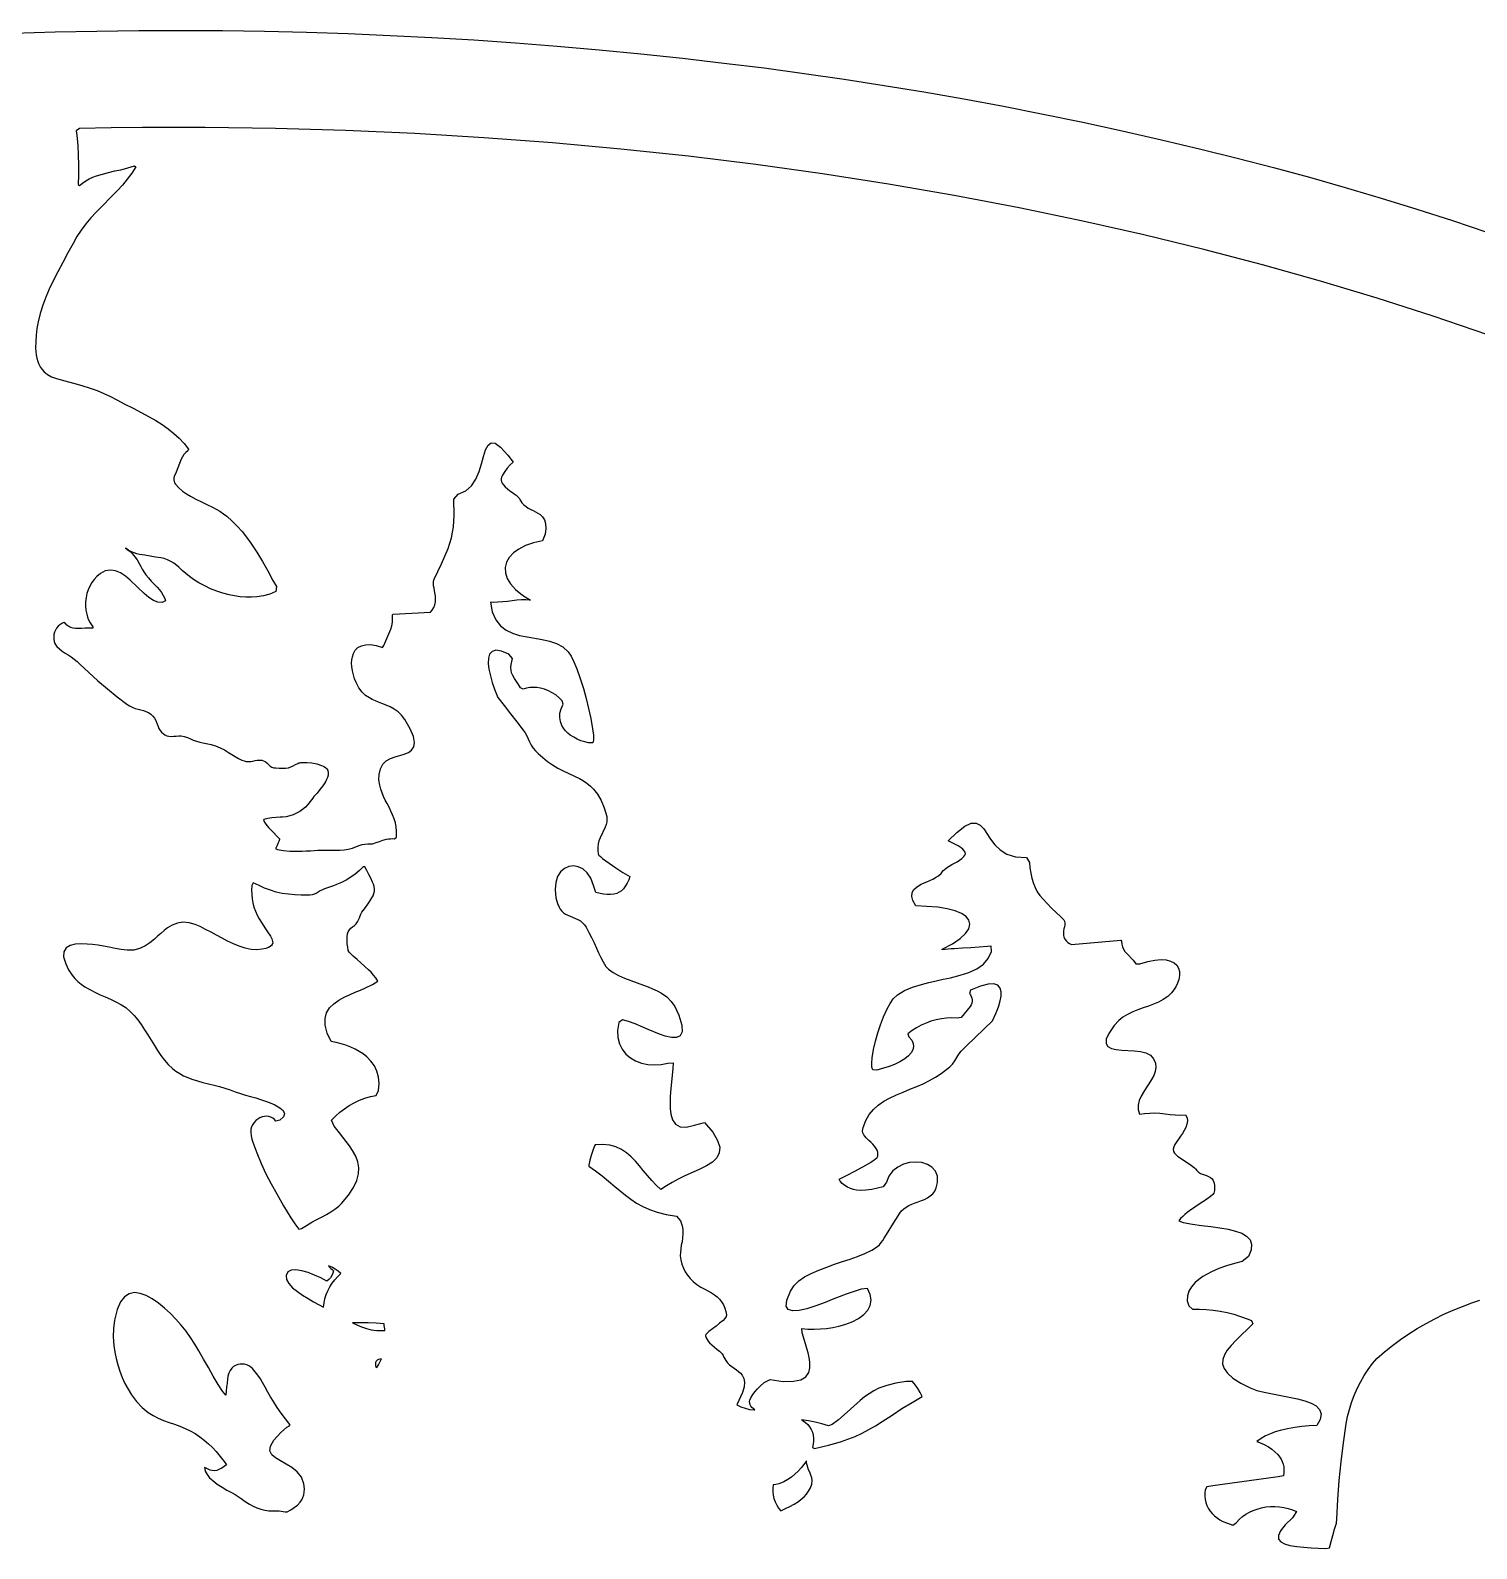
# Model space of a CAD drawing. Extents: x 0.6 to 24.6, y 0.3 to 12.3.
# Drawn here: x 11.82 to 19.27, y 4.49 to 12.3 of the extents above; entities that cross this region are included whole.
import ezdxf

# ---------------------------------------------------------------- set-up
doc = ezdxf.new("R2010")
doc.units = 0
doc.linetypes.add('0', pattern=[0])
doc.layers.add('1', color=7, linetype='0')

msp = doc.modelspace()

# ---------------------------------------------------------------- linework, layer by layer
at = {"layer": '1'}
for points in [[(11.731222, 12.289955), (11.946554, 12.296577), (12.16213, 12.301216), (12.377951, 12.303902), (12.593527, 12.304634), (12.809103, 12.303444), (13.024679, 12.30027), (13.240255, 12.295143), (13.455832, 12.288063), (13.671408, 12.27903), (13.88674, 12.268044), (14.101828, 12.255104), (14.31716, 12.240211), (14.532003, 12.223366), (14.746847, 12.204597), (14.961447, 12.183846), (15.176046, 12.161171), (15.390158, 12.136574), (15.596701, 12.110847), (15.802755, 12.083107), (16.00881, 12.053291), (16.214376, 12.021431), (16.419699, 11.987556), (16.624777, 11.951637), (16.829123, 11.913673), (17.033468, 11.873695), (17.237326, 11.831703), (17.440695, 11.787666), (17.643576, 11.741646), (17.845968, 11.693581), (18.032492, 11.647163), (18.218771, 11.598671), (18.404318, 11.548073), (18.589132, 11.495399), (18.773703, 11.440651), (18.957296, 11.383827), (19.140402, 11.324928), (19.322775, 11.263985)], [(19.322042, 10.736824), (19.040792, 10.833199), (18.753927, 10.925362), (18.461447, 11.013283), (18.163595, 11.097023), (17.860128, 11.17646), (17.552023, 11.251564), (17.238302, 11.322334), (16.910666, 11.39048), (16.575705, 11.454292), (16.238058, 11.512794), (15.897238, 11.565987), (15.553732, 11.613838), (15.207541, 11.65641), (14.858664, 11.693611), (14.507589, 11.725441), (14.154074, 11.751961), (13.798361, 11.773048), (13.440939, 11.788765), (13.081076, 11.79911), (12.719503, 11.804024), (12.557882, 11.804512), (12.396261, 11.803902), (12.23464, 11.802193), (12.073019, 11.799385), (12.054953, 11.787361), (12.058126, 11.763588), (12.063009, 11.713173), (12.066183, 11.662605), (12.067648, 11.611977), (12.067404, 11.561317), (12.065207, 11.510719), (12.072042, 11.50544), (12.087667, 11.518166), (12.104269, 11.529518), (12.121847, 11.539467), (12.140158, 11.54792), (12.158957, 11.554848), (12.190207, 11.56443), (12.221945, 11.573036), (12.253927, 11.580666), (12.28591, 11.587318), (12.303488, 11.59153), (12.320822, 11.59626), (12.337912, 11.60157), (12.355001, 11.607399), (12.363058, 11.602486), (12.341574, 11.569496), (12.31838, 11.537788), (12.293478, 11.507454), (12.266623, 11.478645), (12.157248, 11.368294), (12.129904, 11.339119), (12.104269, 11.308388), (12.080343, 11.276192), (12.058615, 11.242653), (12.038839, 11.207863), (12.012472, 11.159096), (11.986593, 11.110146), (11.960958, 11.061073), (11.935568, 11.011818), (11.916037, 10.971779), (11.898703, 10.930794), (11.883322, 10.889015), (11.870138, 10.846504), (11.858908, 10.803413), (11.853292, 10.769783), (11.849142, 10.735878), (11.846945, 10.701851), (11.846212, 10.667732), (11.847433, 10.650642), (11.84963, 10.633675), (11.852804, 10.616859), (11.857199, 10.600258), (11.863058, 10.585457), (11.870626, 10.571419), (11.879904, 10.558388), (11.890402, 10.546486), (11.907736, 10.532631), (11.928732, 10.521126), (11.95339, 10.512276), (11.997335, 10.50071), (12.041037, 10.488594), (12.084494, 10.47596), (12.127951, 10.462776), (12.163107, 10.45002), (12.197775, 10.435555), (12.231466, 10.41938), (12.264425, 10.401527), (12.306417, 10.380257), (12.34841, 10.358681), (12.390158, 10.3368), (12.431662, 10.314613), (12.465109, 10.29493), (12.497091, 10.275002), (12.528097, 10.25312), (12.557394, 10.229439), (12.585226, 10.203987), (12.611593, 10.176888), (12.63381, 10.148323), (12.630148, 10.139442), (12.619162, 10.130989), (12.609884, 10.120888), (12.602072, 10.109383), (12.596457, 10.096809), (12.587912, 10.074379), (12.579123, 10.052071), (12.569845, 10.029945), (12.560324, 10.007973), (12.557882, 9.999672), (12.557394, 9.991005), (12.558859, 9.98246), (12.562033, 9.974464), (12.56716, 9.967415), (12.584005, 9.949165), (12.602316, 9.932655), (12.622335, 9.918098), (12.64382, 9.905586), (12.671652, 9.891243), (12.699728, 9.877235), (12.728048, 9.863503), (12.756369, 9.850105), (12.7759, 9.839912), (12.794943, 9.82856), (12.813253, 9.816017), (12.830587, 9.802376), (12.858419, 9.777718), (12.884787, 9.751503), (12.909689, 9.723854), (12.932882, 9.694801), (12.954367, 9.664497), (12.98464, 9.617653), (13.013693, 9.570045), (13.041525, 9.521675), (13.067892, 9.472603), (13.086203, 9.440376), (13.082541, 9.415474), (13.052023, 9.402046), (13.019552, 9.392769), (12.985861, 9.387398), (12.957052, 9.385841), (12.928244, 9.386177), (12.899435, 9.388405), (12.870871, 9.392525), (12.842794, 9.398476), (12.810324, 9.407051), (12.778585, 9.417488), (12.747335, 9.429726), (12.716818, 9.443733), (12.687033, 9.45948), (12.658468, 9.476875), (12.638937, 9.491737), (12.620138, 9.507271), (12.601583, 9.523415), (12.583761, 9.540169), (12.573019, 9.549049), (12.558371, 9.560493), (12.542746, 9.570259), (12.526144, 9.578224), (12.508566, 9.584328), (12.490499, 9.588478), (12.4634, 9.59272), (12.436056, 9.597084), (12.408957, 9.601631), (12.381857, 9.6063), (12.367697, 9.609535), (12.353537, 9.61393), (12.340109, 9.619392), (12.326925, 9.625923), (12.322775, 9.629463), (12.31838, 9.632759), (12.313742, 9.635841), (12.309103, 9.63868), (12.313742, 9.634773), (12.31838, 9.631081), (12.323263, 9.627632), (12.32839, 9.624458), (12.343527, 9.610207), (12.357199, 9.594551), (12.369162, 9.577644), (12.379416, 9.559639), (12.387472, 9.544807), (12.395773, 9.53019), (12.404318, 9.515785), (12.413351, 9.501564), (12.427267, 9.48481), (12.441916, 9.468452), (12.456564, 9.452431), (12.471945, 9.436836), (12.483664, 9.423653), (12.493917, 9.409554), (12.503195, 9.39463), (12.511251, 9.378975), (12.514669, 9.366798), (12.49758, 9.358894), (12.475363, 9.36042), (12.452658, 9.369667), (12.429708, 9.384926), (12.406027, 9.40464), (12.333761, 9.473396), (12.308859, 9.494057), (12.283468, 9.51078), (12.257345, 9.52195), (12.231222, 9.525856), (12.204123, 9.520882), (12.180929, 9.508614), (12.16091, 9.493019), (12.146994, 9.477882), (12.135031, 9.461311), (12.124777, 9.443489), (12.11672, 9.424629), (12.110617, 9.405006), (12.105978, 9.383827), (12.103537, 9.362312), (12.103537, 9.340645), (12.10549, 9.319069), (12.109396, 9.297798), (12.115744, 9.277046), (12.12673, 9.254341), (12.140646, 9.233742), (12.140402, 9.227058), (12.121359, 9.226479), (12.102316, 9.225868), (12.083273, 9.225166), (12.06423, 9.224434), (12.052023, 9.224861), (12.039816, 9.226784), (12.027853, 9.230202), (12.016623, 9.235023), (12.007589, 9.241798), (11.999777, 9.250801), (11.991476, 9.255013), (11.980734, 9.250526), (11.970724, 9.244301), (11.961935, 9.236458), (11.954611, 9.227272), (11.948996, 9.216988), (11.944113, 9.205971), (11.940939, 9.194374), (11.939474, 9.182442), (11.939962, 9.170418), (11.941916, 9.158577), (11.945578, 9.147133), (11.950216, 9.139198), (11.95632, 9.131508), (11.969748, 9.119698), (11.983664, 9.108681), (11.998556, 9.098549), (12.013693, 9.089272), (12.029806, 9.079018), (12.045187, 9.067574), (12.059835, 9.055061), (12.073263, 9.041481), (12.11965, 8.997444), (12.167013, 8.95475), (12.215841, 8.913429), (12.265646, 8.873512), (12.316671, 8.83506), (12.329855, 8.826271), (12.343771, 8.818977), (12.358419, 8.813301), (12.3738, 8.809303), (12.387716, 8.80616), (12.401144, 8.802132), (12.414572, 8.797188), (12.427511, 8.791359), (12.438986, 8.783119), (12.44924, 8.773384), (12.458029, 8.762367), (12.465353, 8.750252), (12.470968, 8.737251), (12.474386, 8.728767), (12.47756, 8.720436), (12.481466, 8.709908), (12.487082, 8.700111), (12.494162, 8.691292), (12.502462, 8.683662), (12.51174, 8.677406), (12.521994, 8.672615), (12.532736, 8.669502), (12.545431, 8.669319), (12.557882, 8.669624), (12.570578, 8.670479), (12.583029, 8.671822), (12.589132, 8.672005), (12.59548, 8.671822), (12.611593, 8.668068), (12.627462, 8.663246), (12.643087, 8.657387), (12.658224, 8.65049), (12.674582, 8.644478), (12.691183, 8.639442), (12.708029, 8.635445), (12.725119, 8.632454), (12.749533, 8.627235), (12.773214, 8.619911), (12.796408, 8.610512), (12.818624, 8.599159), (12.839621, 8.585884), (12.856222, 8.575081), (12.873068, 8.56501), (12.890402, 8.555672), (12.908224, 8.547096), (12.91921, 8.542946), (12.930441, 8.540352), (12.94216, 8.539375), (12.953878, 8.540016), (12.965353, 8.542305), (12.976339, 8.54493), (12.987814, 8.546608), (12.999044, 8.54731), (13.010519, 8.547035), (13.019796, 8.543892), (13.028585, 8.539223), (13.036398, 8.53318), (13.04299, 8.525917), (13.046408, 8.522682), (13.05422, 8.515907), (13.063253, 8.510872), (13.073019, 8.507729), (13.083273, 8.50663), (13.09963, 8.505135), (13.115988, 8.504768), (13.132345, 8.505562), (13.148458, 8.507484), (13.160666, 8.512428), (13.172628, 8.51786), (13.184591, 8.523781), (13.196066, 8.53022), (13.200949, 8.532204), (13.205832, 8.533638), (13.210958, 8.534492), (13.216085, 8.534798), (13.242208, 8.534767), (13.268087, 8.532265), (13.293722, 8.52729), (13.318869, 8.519936), (13.326681, 8.516609), (13.333761, 8.512337), (13.340353, 8.50724), (13.346457, 8.50135), (13.351095, 8.493019), (13.352804, 8.481331), (13.352072, 8.469551), (13.349386, 8.458076), (13.344503, 8.447304), (13.338156, 8.435066), (13.324728, 8.41526), (13.310324, 8.396004), (13.295187, 8.377357), (13.279318, 8.359352), (13.273458, 8.351906), (13.266378, 8.342354), (13.260031, 8.333565), (13.248556, 8.318886), (13.235373, 8.305397), (13.221212, 8.293221), (13.205832, 8.282509), (13.189718, 8.273323), (13.172628, 8.265785), (13.154806, 8.259926), (13.136496, 8.255806), (13.117941, 8.253517), (13.106222, 8.25251), (13.084738, 8.251442), (13.063253, 8.249245), (13.041769, 8.245888), (13.020773, 8.241402), (13.020285, 8.235298), (13.028097, 8.222237), (13.036886, 8.209908), (13.046652, 8.198341), (13.057394, 8.18766), (13.10256, 8.141975), (13.102316, 8.138527), (13.097677, 8.128365), (13.093283, 8.118172), (13.089132, 8.107887), (13.084982, 8.097542), (13.081076, 8.091377), (13.092306, 8.087196), (13.123312, 8.081795), (13.154806, 8.078499), (13.1863, 8.077339), (13.217794, 8.078346), (13.239523, 8.079292), (13.261251, 8.080513), (13.298849, 8.082558), (13.336691, 8.083717), (13.374289, 8.083961), (13.41213, 8.08326), (13.434347, 8.084267), (13.45632, 8.087746), (13.477804, 8.093636), (13.498556, 8.101845), (13.512472, 8.107765), (13.526876, 8.112099), (13.541769, 8.114815), (13.556662, 8.115883), (13.571798, 8.115303), (13.581564, 8.115364), (13.598898, 8.122353), (13.616476, 8.1287), (13.634298, 8.134468), (13.652365, 8.139595), (13.662619, 8.141365), (13.673117, 8.142403), (13.683371, 8.142738), (13.693869, 8.142342), (13.703878, 8.150002), (13.705099, 8.181313), (13.702658, 8.20298), (13.698507, 8.224342), (13.692404, 8.245247), (13.684347, 8.265511), (13.675558, 8.284798), (13.666281, 8.303902), (13.656759, 8.322823), (13.646749, 8.34156), (13.637716, 8.359932), (13.629904, 8.378853), (13.623068, 8.398201), (13.617697, 8.417946), (13.614035, 8.444862), (13.615011, 8.473152), (13.621603, 8.502449), (13.63381, 8.525581), (13.651632, 8.542458), (13.672873, 8.554604), (13.696798, 8.563606), (13.744406, 8.578255), (13.765402, 8.587013), (13.781759, 8.598824), (13.793234, 8.615211), (13.796164, 8.637733), (13.791281, 8.667915), (13.774679, 8.707314), (13.747824, 8.755348), (13.730734, 8.777779), (13.712179, 8.79557), (13.692648, 8.808968), (13.671896, 8.820656), (13.650412, 8.830574), (13.627951, 8.838631), (13.611593, 8.844765), (13.595724, 8.85154), (13.579855, 8.858925), (13.564474, 8.86689), (13.544943, 8.880379), (13.527121, 8.897469), (13.510763, 8.919014), (13.496603, 8.945961), (13.488791, 8.965981), (13.482443, 8.986519), (13.47756, 9.007484), (13.474142, 9.028725), (13.473166, 9.045784), (13.474142, 9.062813), (13.477316, 9.079628), (13.482199, 9.095955), (13.492208, 9.112892), (13.50588, 9.12632), (13.523458, 9.135872), (13.544699, 9.14106), (13.569845, 9.141487), (13.599386, 9.136665), (13.632589, 9.126228), (13.639914, 9.13636), (13.644064, 9.149086), (13.675314, 9.220924), (13.680441, 9.238869), (13.683371, 9.257271), (13.684347, 9.275887), (13.683126, 9.294502), (13.687765, 9.298683), (13.879904, 9.307991), (13.888449, 9.319313), (13.895773, 9.332771), (13.901144, 9.347115), (13.904562, 9.362038), (13.905783, 9.377296), (13.90505, 9.392586), (13.902365, 9.407661), (13.899679, 9.419991), (13.897482, 9.432411), (13.895529, 9.444893), (13.894308, 9.457436), (13.895041, 9.468666), (13.897726, 9.47953), (13.916769, 9.518227), (13.935324, 9.55735), (13.952902, 9.596809), (13.969503, 9.636635), (13.979025, 9.663918), (13.986837, 9.691719), (13.992941, 9.720009), (13.997091, 9.748604), (13.999289, 9.777412), (14.000509, 9.805855), (14.000753, 9.834297), (14.000265, 9.86274), (13.999044, 9.891182), (14.021994, 9.916908), (14.061056, 9.932808), (14.091085, 9.959572), (14.113058, 9.993996), (14.12966, 10.032875), (14.142355, 10.072975), (14.152853, 10.111031), (14.163351, 10.143929), (14.175802, 10.168404), (14.191183, 10.181252), (14.212179, 10.179207), (14.240499, 10.159157), (14.277609, 10.117836), (14.304464, 10.082039), (14.288839, 10.066658), (14.274435, 10.050056), (14.261251, 10.032387), (14.249777, 10.01371), (14.245626, 10.00312), (14.243917, 9.995583), (14.243673, 9.987831), (14.245138, 9.980202), (14.248312, 9.973091), (14.252707, 9.966743), (14.263693, 9.954964), (14.275656, 9.943977), (14.288351, 9.933907), (14.301779, 9.924751), (14.310812, 9.918556), (14.319601, 9.911751), (14.327658, 9.904427), (14.33547, 9.896584), (14.339621, 9.888466), (14.350363, 9.871559), (14.360128, 9.861458), (14.371115, 9.852486), (14.382833, 9.844734), (14.395285, 9.838326), (14.407736, 9.832222), (14.419943, 9.825691), (14.431662, 9.818703), (14.44338, 9.811287), (14.456076, 9.799171), (14.466085, 9.783974), (14.472189, 9.764656), (14.473898, 9.740334), (14.469748, 9.71003), (14.455343, 9.676949), (14.408957, 9.666206), (14.368429, 9.651772), (14.334005, 9.634041), (14.306173, 9.613503), (14.284933, 9.590492), (14.270529, 9.565498), (14.263693, 9.538887), (14.264669, 9.511177), (14.273703, 9.482674), (14.291281, 9.453957), (14.31716, 9.42527), (14.352316, 9.397102), (14.394552, 9.370979), (14.370871, 9.372139), (14.347189, 9.371956), (14.323507, 9.370338), (14.299826, 9.367378), (14.275412, 9.364113), (14.251242, 9.361641), (14.226583, 9.359993), (14.202169, 9.359169), (14.187521, 9.359962), (14.197042, 9.310738), (14.214865, 9.269753), (14.239035, 9.238838), (14.268332, 9.216255), (14.301535, 9.200294), (14.337912, 9.189217), (14.376242, 9.181343), (14.454611, 9.168251), (14.492453, 9.159645), (14.527609, 9.147346), (14.559835, 9.129616), (14.587667, 9.104774), (14.603048, 9.082405), (14.617453, 9.053383), (14.632589, 9.017372), (14.650167, 8.966957), (14.666281, 8.916023), (14.680685, 8.864571), (14.693624, 8.812721), (14.704611, 8.760475), (14.714132, 8.707893), (14.718283, 8.675301), (14.719015, 8.65049), (14.715841, 8.635231), (14.693624, 8.636269), (14.673361, 8.640694), (14.65383, 8.646889), (14.634787, 8.654793), (14.616476, 8.664375), (14.599142, 8.675545), (14.586203, 8.686043), (14.574728, 8.697975), (14.564474, 8.711159), (14.555929, 8.725441), (14.548361, 8.745155), (14.544943, 8.76606), (14.545919, 8.788063), (14.551291, 8.811012), (14.561544, 8.834724), (14.55715, 8.853035), (14.541525, 8.868507), (14.524435, 8.882301), (14.506124, 8.894295), (14.486593, 8.904366), (14.466085, 8.912392), (14.444845, 8.918312), (14.427023, 8.920937), (14.409201, 8.9217), (14.391378, 8.92054), (14.3738, 8.917488), (14.356466, 8.912605), (14.342794, 8.91996), (14.332541, 8.935646), (14.322287, 8.951424), (14.312277, 8.967354), (14.302511, 8.983376), (14.29714, 8.996468), (14.293966, 9.010292), (14.293234, 9.024452), (14.294943, 9.038521), (14.301535, 9.0709), (14.28298, 9.093117), (14.244894, 9.108803), (14.21633, 9.11274), (14.19631, 9.106667), (14.183615, 9.092232), (14.177511, 9.071144), (14.176779, 9.045021), (14.180197, 9.015663), (14.187765, 8.980598), (14.197287, 8.945992), (14.208761, 8.911934), (14.221945, 8.878548), (14.225851, 8.869026), (14.259054, 8.827461), (14.291769, 8.785713), (14.324484, 8.743752), (14.35671, 8.701576), (14.365988, 8.687141), (14.374533, 8.672218), (14.382101, 8.656929), (14.389181, 8.641243), (14.39797, 8.62458), (14.408468, 8.608833), (14.420187, 8.594246), (14.433615, 8.58091), (14.457052, 8.559731), (14.48171, 8.540138), (14.507589, 8.522255), (14.534689, 8.506172), (14.562765, 8.49192), (14.646505, 8.45182), (14.666281, 8.440559), (14.684835, 8.427711), (14.702414, 8.413338), (14.718771, 8.39756), (14.739279, 8.371407), (14.757589, 8.339455), (14.773703, 8.300606), (14.786398, 8.257301), (14.787863, 8.243324), (14.78713, 8.229317), (14.784201, 8.215584), (14.779074, 8.202492), (14.752707, 8.146828), (14.746603, 8.131386), (14.742453, 8.115303), (14.740499, 8.098854), (14.740255, 8.082283), (14.743185, 8.06382), (14.746603, 8.057747), (14.753927, 8.049934), (14.764425, 8.040749), (14.798605, 8.015694), (14.833517, 7.991676), (14.868917, 7.968788), (14.905294, 7.946968), (14.899679, 7.930213), (14.892599, 7.914161), (14.88381, 7.898902), (14.873312, 7.884651), (14.863058, 7.874488), (14.851095, 7.866218), (14.837912, 7.860054), (14.823996, 7.856178), (14.806173, 7.854286), (14.788107, 7.854194), (14.770041, 7.855903), (14.752462, 7.859382), (14.729757, 7.864753), (14.718283, 7.902076), (14.704123, 7.938606), (14.685568, 7.966621), (14.663595, 7.986427), (14.639914, 7.998237), (14.615255, 8.002357), (14.591085, 7.999031), (14.568869, 7.988563), (14.549337, 7.971199), (14.533957, 7.947181), (14.523947, 7.916816), (14.520529, 7.880409), (14.525412, 7.838172), (14.53298, 7.80915), (14.541037, 7.790504), (14.547628, 7.779762), (14.555441, 7.769996), (14.564474, 7.761329), (14.574728, 7.753944), (14.585714, 7.747993), (14.63796, 7.725898), (14.6509, 7.718696), (14.662619, 7.709541), (14.672628, 7.698646), (14.680685, 7.686317), (14.694845, 7.659858), (14.708273, 7.633125), (14.721212, 7.606086), (14.733419, 7.578773), (14.744406, 7.554634), (14.756369, 7.530891), (14.76882, 7.507514), (14.782248, 7.484565), (14.796164, 7.471015), (14.820089, 7.453102), (14.847433, 7.437782), (14.878927, 7.424324), (14.910666, 7.41172), (14.942648, 7.39994), (14.975119, 7.389015), (14.999289, 7.380043), (15.02297, 7.369911), (15.045919, 7.35868), (15.068624, 7.346382), (15.095236, 7.3274), (15.118673, 7.304847), (15.137472, 7.278114), (15.157248, 7.233375), (15.172628, 7.182838), (15.174826, 7.148139), (15.165548, 7.127235), (15.146505, 7.117958), (15.120138, 7.118202), (15.087423, 7.125862), (15.058126, 7.136146), (15.029074, 7.147316), (15.000265, 7.159339), (14.971945, 7.172248), (14.933615, 7.188423), (14.898703, 7.201454), (14.868185, 7.209266), (14.848166, 7.195747), (14.842062, 7.15525), (14.843527, 7.118721), (14.851583, 7.086189), (14.865499, 7.057807), (14.884542, 7.033576), (14.908224, 7.013618), (14.935568, 6.997962), (14.966085, 6.986701), (14.998312, 6.979896), (15.032492, 6.977668), (15.06716, 6.980049), (15.101828, 6.987098), (15.127951, 6.988777), (15.126974, 6.957435), (15.115255, 6.839546), (15.113058, 6.810615), (15.11257, 6.781593), (15.113546, 6.752601), (15.116476, 6.723732), (15.125753, 6.694038), (15.141134, 6.671791), (15.164328, 6.65879), (15.19631, 6.656898), (15.238546, 6.667884), (15.290792, 6.680183), (15.332296, 6.630775), (15.357443, 6.589057), (15.368185, 6.553901), (15.365988, 6.524299), (15.353048, 6.499214), (15.330832, 6.477546), (15.301046, 6.458229), (15.265646, 6.440223), (15.184835, 6.403938), (15.15383, 6.389167), (15.1238, 6.372901), (15.094503, 6.355201), (15.065939, 6.336067), (15.041281, 6.358772), (15.018087, 6.382667), (14.995871, 6.407691), (14.974874, 6.433753), (14.955343, 6.458473), (14.934103, 6.481941), (14.911642, 6.504127), (14.88796, 6.52494), (14.86257, 6.541786), (14.834249, 6.555), (14.802755, 6.563911), (14.767355, 6.567787), (14.727072, 6.566078), (14.72341, 6.560768), (14.714865, 6.536384), (14.707296, 6.511695), (14.70046, 6.486732), (14.694845, 6.461524), (14.694357, 6.455757), (14.729025, 6.431373), (14.763205, 6.405952), (14.796408, 6.379524), (14.828878, 6.352088), (14.85549, 6.328834), (14.882833, 6.306739), (14.911398, 6.285835), (14.940695, 6.266151), (14.971945, 6.248756), (15.007345, 6.233161), (15.04714, 6.219581), (15.092794, 6.208045), (15.145529, 6.198738), (15.167257, 6.175178), (15.174582, 6.149726), (15.177755, 6.129219), (15.178732, 6.108528), (15.177511, 6.087806), (15.174337, 6.067329), (15.170431, 6.049171), (15.167746, 6.03083), (15.166037, 6.012336), (15.165548, 5.993782), (15.167746, 5.973243), (15.173849, 5.950935), (15.181662, 5.931343), (15.191183, 5.912544), (15.202414, 5.894783), (15.215353, 5.87815), (15.232443, 5.86164), (15.250753, 5.846809), (15.270529, 5.833808), (15.291525, 5.822731), (15.310812, 5.812355), (15.326193, 5.804054), (15.340841, 5.794288), (15.354513, 5.783149), (15.36672, 5.770759), (15.377951, 5.757209), (15.387228, 5.741798), (15.394552, 5.72541), (15.400167, 5.70829), (15.403585, 5.69065), (15.4009, 5.681617), (15.394796, 5.672126), (15.385763, 5.662269), (15.367697, 5.647285), (15.349386, 5.632606), (15.331076, 5.618232), (15.312277, 5.604164), (15.303488, 5.596015), (15.297384, 5.588661), (15.294943, 5.582344), (15.298361, 5.572578), (15.302999, 5.563362), (15.309103, 5.554817), (15.315939, 5.547126), (15.32839, 5.535804), (15.341085, 5.524787), (15.354025, 5.514045), (15.367208, 5.503608), (15.374289, 5.4972), (15.380392, 5.489753), (15.385275, 5.481483), (15.388693, 5.472541), (15.399191, 5.454872), (15.408712, 5.443794), (15.419455, 5.43357), (15.430685, 5.424263), (15.442892, 5.415992), (15.454123, 5.407966), (15.464865, 5.399147), (15.47463, 5.389534), (15.483908, 5.379219), (15.491964, 5.363227), (15.495626, 5.343757), (15.494162, 5.319984), (15.485861, 5.291023), (15.455832, 5.226387), (15.477072, 5.216743), (15.499289, 5.209266), (15.521994, 5.204017), (15.545187, 5.201087), (15.549826, 5.201515), (15.54006, 5.207862), (15.533468, 5.213142), (15.528341, 5.219673), (15.524679, 5.22718), (15.522726, 5.235298), (15.522482, 5.243659), (15.524191, 5.251838), (15.528585, 5.263649), (15.538595, 5.280067), (15.550314, 5.295539), (15.563009, 5.309913), (15.577169, 5.323066), (15.597677, 5.341377), (15.628195, 5.357002), (15.695822, 5.347999), (15.747824, 5.348304), (15.785666, 5.356727), (15.8113, 5.372016), (15.826437, 5.392951), (15.833029, 5.418403), (15.833029, 5.44712), (15.829123, 5.470954), (15.823751, 5.494545), (15.817404, 5.517829), (15.809591, 5.540718), (15.792746, 5.597297), (15.790792, 5.619575), (15.822775, 5.617134), (15.854757, 5.616523), (15.88674, 5.617744), (15.918722, 5.620796), (15.950216, 5.625648), (15.981466, 5.632331), (16.012472, 5.640785), (16.049582, 5.654884), (16.082296, 5.671943), (16.10964, 5.691719), (16.130148, 5.714088), (16.143332, 5.738838), (16.14797, 5.765815), (16.143332, 5.794837), (16.128439, 5.825813), (16.096212, 5.822029), (16.055929, 5.80973), (16.019552, 5.796638), (15.983175, 5.783119), (15.947042, 5.769203), (15.911154, 5.754859), (15.862326, 5.736915), (15.816916, 5.722358), (15.776632, 5.71302), (15.744162, 5.710884), (15.721212, 5.717781), (15.71047, 5.735633), (15.7134, 5.766395), (15.732687, 5.811958), (15.752462, 5.842384), (15.776144, 5.865364), (15.805441, 5.88581), (15.839621, 5.904151), (15.879171, 5.92115), (15.919455, 5.936927), (15.959982, 5.951393), (16.000998, 5.964607), (16.039816, 5.977088), (16.077902, 5.991249), (16.115255, 6.007026), (16.152121, 6.024391), (16.180685, 6.042305), (16.190695, 6.051857), (16.199972, 6.062263), (16.208273, 6.073402), (16.215597, 6.085212), (16.235128, 6.11753), (16.255148, 6.149726), (16.275167, 6.181709), (16.295675, 6.213569), (16.304953, 6.225807), (16.315695, 6.23661), (16.328146, 6.245796), (16.341574, 6.25312), (16.357687, 6.260108), (16.374044, 6.266731), (16.390402, 6.272956), (16.407003, 6.278785), (16.422873, 6.285133), (16.438009, 6.29319), (16.451925, 6.302833), (16.464865, 6.314003), (16.475363, 6.327674), (16.483419, 6.344215), (16.490255, 6.372657), (16.489279, 6.404365), (16.479025, 6.430366), (16.460958, 6.450691), (16.437277, 6.465309), (16.408957, 6.474189), (16.377951, 6.477272), (16.345724, 6.474586), (16.314474, 6.466072), (16.284933, 6.451728), (16.259542, 6.431495), (16.239279, 6.405403), (16.226583, 6.37342), (16.209494, 6.349891), (16.180441, 6.342262), (16.151144, 6.336586), (16.121359, 6.332923), (16.091574, 6.331245), (16.073263, 6.332649), (16.056906, 6.335609), (16.041037, 6.340675), (16.0259, 6.347724), (16.011984, 6.356636), (15.999044, 6.367286), (15.987814, 6.379493), (15.983175, 6.389839), (16.023947, 6.410133), (16.064474, 6.431221), (16.104757, 6.453071), (16.144308, 6.475685), (16.153341, 6.481208), (16.16213, 6.487159), (16.170431, 6.493568), (16.178488, 6.500404), (16.181662, 6.508125), (16.182638, 6.518287), (16.181662, 6.528419), (16.178732, 6.538215), (16.174093, 6.547309), (16.165548, 6.558662), (16.156515, 6.569404), (16.146505, 6.579475), (16.136007, 6.588874), (16.128927, 6.595558), (16.122091, 6.602638), (16.115744, 6.610054), (16.109884, 6.617836), (16.105246, 6.628028), (16.103537, 6.638649), (16.106955, 6.655036), (16.120626, 6.691535), (16.138449, 6.722511), (16.159933, 6.748786), (16.184835, 6.771125), (16.212667, 6.79026), (16.243185, 6.807106), (16.277853, 6.822731), (16.312521, 6.837867), (16.347677, 6.852455), (16.382833, 6.866493), (16.415548, 6.880805), (16.447531, 6.896858), (16.478537, 6.914558), (16.508322, 6.933906), (16.537374, 6.954811), (16.552999, 6.967628), (16.566916, 6.982185), (16.579123, 6.998329), (16.589376, 7.015785), (16.59963, 7.032508), (16.611593, 7.048194), (16.624777, 7.062782), (16.639181, 7.076087), (16.772726, 7.205024), (16.782003, 7.223884), (16.790548, 7.243019), (16.798361, 7.262397), (16.805685, 7.282051), (16.812765, 7.30738), (16.81716, 7.332069), (16.81716, 7.354591), (16.811789, 7.373573), (16.799826, 7.387428), (16.779806, 7.394752), (16.750265, 7.39402), (16.710714, 7.383796), (16.659201, 7.362556), (16.654562, 7.34571), (16.659201, 7.337989), (16.662863, 7.329902), (16.666037, 7.32151), (16.668478, 7.312873), (16.668722, 7.30384), (16.667013, 7.294929), (16.663595, 7.286567), (16.658468, 7.279121), (16.611105, 7.222175), (16.590841, 7.21891), (16.563498, 7.219612), (16.536398, 7.218299), (16.509298, 7.214942), (16.482443, 7.209602), (16.456076, 7.202278), (16.430441, 7.193), (16.405539, 7.181831), (16.381369, 7.168861), (16.358419, 7.154121), (16.336691, 7.137733), (16.34255, 7.122139), (16.35671, 7.105415), (16.364279, 7.0886), (16.366232, 7.071846), (16.362326, 7.055274), (16.353537, 7.039161), (16.339865, 7.023567), (16.321554, 7.008735), (16.295675, 6.993232), (16.26882, 6.979896), (16.240744, 6.968818), (16.211935, 6.96006), (16.177267, 6.951332), (16.156027, 6.951515), (16.151632, 6.965187), (16.150656, 6.986366), (16.152853, 7.013679), (16.160666, 7.057106), (16.170431, 7.100135), (16.182394, 7.142585), (16.19631, 7.184455), (16.212179, 7.225563), (16.230246, 7.265876), (16.245871, 7.294624), (16.26174, 7.317573), (16.283712, 7.3386), (16.319113, 7.360572), (16.360861, 7.378089), (16.407003, 7.39225), (16.444357, 7.401496), (16.481955, 7.410255), (16.519552, 7.418556), (16.55715, 7.426399), (16.605734, 7.43888), (16.651144, 7.453804), (16.691916, 7.472358), (16.725607, 7.495704), (16.751242, 7.525001), (16.767599, 7.561378), (16.76589, 7.589271), (16.746359, 7.586586), (16.70339, 7.583229), (16.660666, 7.58036), (16.617697, 7.577949), (16.574728, 7.575996), (16.559591, 7.574867), (16.544455, 7.573402), (16.529318, 7.571601), (16.514181, 7.569435), (16.514181, 7.573524), (16.565939, 7.601326), (16.60549, 7.628303), (16.633566, 7.654182), (16.650167, 7.678749), (16.656027, 7.701606), (16.651632, 7.722602), (16.637472, 7.741432), (16.613791, 7.757759), (16.58132, 7.771369), (16.54006, 7.781959), (16.491232, 7.789253), (16.377707, 7.797309), (16.363302, 7.823371), (16.357443, 7.845161), (16.358908, 7.863319), (16.366232, 7.878425), (16.378927, 7.89112), (16.392111, 7.900001), (16.405783, 7.907936), (16.420187, 7.914833), (16.434835, 7.920692), (16.449972, 7.927192), (16.464865, 7.934333), (16.479513, 7.942054), (16.493917, 7.950355), (16.50881, 7.963111), (16.519308, 7.97776), (16.523214, 7.982154), (16.536398, 7.991584), (16.549826, 8.000435), (16.563742, 8.008705), (16.577902, 8.016365), (16.590597, 8.023781), (16.602804, 8.03199), (16.614523, 8.040962), (16.625509, 8.050667), (16.631124, 8.057686), (16.633322, 8.065102), (16.631857, 8.07267), (16.627462, 8.080269), (16.620382, 8.087776), (16.611593, 8.095039), (16.595236, 8.105049), (16.578634, 8.114326), (16.561544, 8.122841), (16.543966, 8.130623), (16.588644, 8.174294), (16.630392, 8.206734), (16.663107, 8.222084), (16.688742, 8.223183), (16.709494, 8.212746), (16.72756, 8.193581), (16.76296, 8.139961), (16.784689, 8.111092), (16.812033, 8.084511), (16.846945, 8.062965), (16.89089, 8.049202), (16.947287, 8.046028), (16.963644, 8.019905), (16.965597, 7.992469), (16.969503, 7.965217), (16.975363, 7.938331), (16.982931, 7.911903), (16.992208, 7.890235), (17.003439, 7.869575), (17.016867, 7.850044), (17.031759, 7.831886), (17.05422, 7.80793), (17.077169, 7.784553), (17.100851, 7.761756), (17.125021, 7.73954), (17.139425, 7.725074), (17.143332, 7.716896), (17.144308, 7.707252), (17.144308, 7.697578), (17.142843, 7.687995), (17.140402, 7.678627), (17.138205, 7.667793), (17.137472, 7.656745), (17.138205, 7.645698), (17.140646, 7.634895), (17.146749, 7.623664), (17.153341, 7.615425), (17.161154, 7.6081), (17.169699, 7.601875), (17.178976, 7.596809), (17.433371, 7.620399), (17.436789, 7.613929), (17.437765, 7.5998), (17.441183, 7.586036), (17.446798, 7.572975), (17.454367, 7.561042), (17.463888, 7.550483), (17.496847, 7.516792), (17.510763, 7.498603), (17.531515, 7.498664), (17.572287, 7.510566), (17.608664, 7.517555), (17.640402, 7.519935), (17.667501, 7.518165), (17.689962, 7.512489), (17.707785, 7.503303), (17.721457, 7.490974), (17.73049, 7.475776), (17.735128, 7.458168), (17.735617, 7.438423), (17.731955, 7.416877), (17.725607, 7.39817), (17.717306, 7.380287), (17.707052, 7.363472), (17.694845, 7.347908), (17.67507, 7.329719), (17.651632, 7.314521), (17.626974, 7.301246), (17.601583, 7.289955), (17.575216, 7.280708), (17.547873, 7.271553), (17.521017, 7.26136), (17.494406, 7.25019), (17.468283, 7.237983), (17.444113, 7.223335), (17.422628, 7.205818), (17.399679, 7.179878), (17.371847, 7.139717), (17.358419, 7.109352), (17.357443, 7.087379), (17.36672, 7.072334), (17.384542, 7.062751), (17.409201, 7.057197), (17.438253, 7.054237), (17.502707, 7.050178), (17.534445, 7.04618), (17.562521, 7.039009), (17.585714, 7.027107), (17.602316, 7.008979), (17.611837, 6.98719), (17.614279, 6.965705), (17.610861, 6.944435), (17.603048, 6.923286), (17.591818, 6.902137), (17.577902, 6.880958), (17.56423, 6.859565), (17.550802, 6.837959), (17.537863, 6.816169), (17.528585, 6.793861), (17.523214, 6.771064), (17.523214, 6.747627), (17.529806, 6.723915), (17.555929, 6.72779), (17.582296, 6.729896), (17.608664, 6.730201), (17.635031, 6.728706), (17.661154, 6.72541), (17.687277, 6.721931), (17.713644, 6.719825), (17.740011, 6.719093), (17.766378, 6.719764), (17.774191, 6.705024), (17.776144, 6.688819), (17.773947, 6.672645), (17.767843, 6.655921), (17.760031, 6.639839), (17.750753, 6.624549), (17.740255, 6.610176), (17.711691, 6.568031), (17.706076, 6.555274), (17.70339, 6.543403), (17.705099, 6.532386), (17.71047, 6.523536), (17.717062, 6.515449), (17.72463, 6.508308), (17.732931, 6.502174), (17.797384, 6.460212), (17.813009, 6.448127), (17.817404, 6.442573), (17.824484, 6.433204), (17.833029, 6.42527), (17.842794, 6.419014), (17.853781, 6.414649), (17.864279, 6.411567), (17.874777, 6.407844), (17.885031, 6.403511), (17.894796, 6.398597), (17.902853, 6.391548), (17.909445, 6.381874), (17.914083, 6.368873), (17.915792, 6.355995), (17.916037, 6.342994), (17.91506, 6.330055), (17.912863, 6.317268), (17.906271, 6.30973), (17.895529, 6.300636), (17.868673, 6.281868), (17.841818, 6.263221), (17.814718, 6.244697), (17.787619, 6.226295), (17.775412, 6.21714), (17.763693, 6.207557), (17.752218, 6.197517), (17.741232, 6.18708), (17.732443, 6.175239), (17.755148, 6.16526), (17.802267, 6.158088), (17.849386, 6.151252), (17.896505, 6.144783), (17.943624, 6.138618), (17.985617, 6.131294), (18.023703, 6.122261), (18.055685, 6.110786), (18.081076, 6.096168), (18.098654, 6.077674), (18.106955, 6.054512), (18.104757, 6.02613), (18.091085, 5.991645), (18.058371, 5.965492), (18.017843, 5.955177), (17.978048, 5.942787), (17.938742, 5.928382), (17.900412, 5.911964), (17.877707, 5.900489), (17.855978, 5.887397), (17.834982, 5.872688), (17.815451, 5.856514), (17.796408, 5.835212), (17.783224, 5.812538), (17.7759, 5.788551), (17.775412, 5.763221), (17.782736, 5.736579), (17.801535, 5.719184), (17.837667, 5.719459), (17.873556, 5.717872), (17.909445, 5.714485), (17.945089, 5.709266), (17.980246, 5.702247), (18.015158, 5.693458), (18.049582, 5.682868), (18.083517, 5.67057), (18.105978, 5.660865), (18.113791, 5.644752), (18.0259, 5.558906), (18.001486, 5.53321), (17.981222, 5.508491), (17.966818, 5.484504), (17.958273, 5.460914), (17.957541, 5.437446), (17.965109, 5.413795), (17.982687, 5.389686), (18.010763, 5.364936), (18.051046, 5.339118), (18.098654, 5.314399), (18.132833, 5.301887), (18.171652, 5.291633), (18.214376, 5.283363), (18.256857, 5.275062), (18.299582, 5.266792), (18.342306, 5.258522), (18.380148, 5.248603), (18.413107, 5.236518), (18.43923, 5.221565), (18.456564, 5.203041), (18.464376, 5.180122), (18.459738, 5.152198), (18.441671, 5.121467), (18.40383, 5.119422), (18.365988, 5.115699), (18.32839, 5.110389), (18.291037, 5.103431), (18.254171, 5.094856), (18.228292, 5.08744), (18.20339, 5.078071), (18.178976, 5.066871), (18.155539, 5.053871), (18.133078, 5.039161), (18.156027, 5.029548), (18.17507, 5.020759), (18.193136, 5.010444), (18.21047, 4.998695), (18.226583, 4.985542), (18.24172, 4.971107), (18.250753, 4.960121), (18.258566, 4.948097), (18.264669, 4.935249), (18.269308, 4.921699), (18.271994, 4.907722), (18.273214, 4.893501), (18.272482, 4.879249), (18.270285, 4.861854), (18.242697, 4.85572), (17.906759, 4.810493), (17.876974, 4.805763), (17.867941, 4.788948), (17.865988, 4.772895), (17.865744, 4.756721), (17.867453, 4.740608), (17.871115, 4.72483), (17.876242, 4.709541), (17.883322, 4.694923), (17.891867, 4.681221), (17.903097, 4.667945), (17.915548, 4.655799), (17.92922, 4.644905), (17.943869, 4.635383), (17.959249, 4.627326), (17.982931, 4.617073), (18.010031, 4.608406), (18.027609, 4.620185), (18.043966, 4.638404), (18.06008, 4.652137), (18.077414, 4.664344), (18.095968, 4.674934), (18.115255, 4.683784), (18.135275, 4.690834), (18.157492, 4.696937), (18.180197, 4.701149), (18.20339, 4.703498), (18.226339, 4.703926), (18.249533, 4.70243), (18.272238, 4.699043), (18.294943, 4.693763), (18.316916, 4.686653), (18.338156, 4.677772), (18.316916, 4.645942), (18.27883, 4.60926), (18.255148, 4.579231), (18.24465, 4.555061), (18.245626, 4.536109), (18.257101, 4.521644), (18.276632, 4.510963), (18.303244, 4.503334), (18.339621, 4.498146), (18.376242, 4.494117), (18.412863, 4.491249), (18.449484, 4.48957), (18.488302, 4.486763), (18.507345, 4.490638), (18.51589, 4.522651), (18.524679, 4.554603), (18.533957, 4.586463), (18.543478, 4.618202), (18.545919, 4.640968), (18.551046, 4.73896), (18.558126, 4.836799), (18.567892, 4.934455), (18.579611, 5.031837), (18.593771, 5.128944), (18.600851, 5.166389), (18.610128, 5.203407), (18.621359, 5.239845), (18.634787, 5.275611), (18.649923, 5.310615), (18.667013, 5.344703), (18.686056, 5.377784), (18.706808, 5.409797), (18.729269, 5.440589), (18.75173, 5.465644), (18.791037, 5.499488), (18.831564, 5.531898), (18.873312, 5.562812), (18.916037, 5.59217), (18.959738, 5.619972), (19.00466, 5.646156), (19.050314, 5.670692), (19.096945, 5.693519), (19.144308, 5.714668), (19.192404, 5.734077), (19.241232, 5.751716), (19.282492, 5.766517)]]:
    msp.add_lwpolyline(points, dxfattribs=at)
for points in [[(13.066671, 7.613288), (13.066916, 7.605628), (13.064962, 7.598243), (13.060568, 7.591896), (13.054464, 7.587226), (13.044699, 7.58216), (13.032248, 7.577583), (13.012716, 7.572792), (12.984396, 7.570289), (12.955343, 7.572547), (12.925802, 7.578834), (12.894796, 7.589271), (12.864523, 7.601356), (12.834982, 7.615058), (12.806173, 7.630378), (12.778341, 7.645851), (12.750021, 7.660957), (12.721701, 7.675666), (12.693136, 7.689979), (12.667257, 7.700782), (12.636251, 7.709938), (12.604513, 7.712532), (12.576193, 7.707923), (12.55007, 7.697486), (12.5259, 7.682624), (12.508322, 7.668952), (12.490988, 7.654762), (12.474142, 7.640113), (12.457785, 7.624977), (12.433859, 7.605964), (12.408957, 7.589424), (12.381613, 7.576637), (12.351339, 7.568977), (12.317404, 7.567848), (12.286886, 7.572425), (12.256369, 7.577522), (12.225851, 7.583076), (12.195578, 7.589118), (12.167746, 7.593757), (12.139669, 7.597328), (12.111593, 7.59983), (12.083273, 7.601234), (12.050802, 7.599189), (12.023458, 7.592384), (12.003439, 7.579811), (11.991964, 7.560554), (11.990744, 7.533485), (12.001242, 7.498817), (12.016134, 7.467292), (12.033957, 7.440284), (12.048361, 7.423164), (12.064474, 7.407386), (12.081564, 7.393043), (12.100119, 7.380287), (12.125509, 7.365516), (12.151632, 7.351814), (12.177999, 7.339149), (12.205099, 7.327613), (12.232443, 7.315834), (12.259054, 7.30265), (12.284933, 7.288124), (12.31008, 7.272316), (12.332541, 7.252998), (12.353537, 7.231971), (12.372824, 7.209327), (12.390158, 7.185218), (12.407736, 7.158729), (12.424826, 7.132026), (12.441427, 7.105049), (12.457785, 7.077857), (12.473898, 7.051887), (12.491232, 7.026741), (12.509787, 7.00254), (12.529562, 6.979286), (12.550314, 6.958869), (12.568624, 6.944953), (12.588156, 6.932472), (12.608419, 6.921516), (12.629416, 6.912117), (12.651144, 6.904335), (12.679464, 6.895637), (12.708029, 6.88758), (12.736837, 6.880104), (12.765646, 6.873237), (12.793478, 6.866401), (12.820822, 6.858314), (12.847921, 6.849006), (12.874533, 6.838508), (12.900656, 6.830207), (12.926779, 6.822242), (12.953146, 6.814613), (12.979513, 6.807319), (13.00466, 6.799659), (13.029562, 6.791084), (13.05422, 6.781654), (13.07839, 6.771339), (13.103292, 6.75727), (13.120626, 6.742317), (13.127707, 6.726478), (13.122824, 6.709907), (13.103781, 6.692634), (13.083517, 6.687538), (13.076193, 6.696144), (13.067404, 6.703224), (13.057394, 6.708564), (13.046652, 6.711982), (13.035421, 6.713356), (13.024191, 6.712623), (13.013205, 6.709816), (13.001242, 6.705085), (12.990255, 6.698677), (12.980246, 6.690681), (12.971457, 6.681282), (12.964132, 6.670722), (12.958517, 6.659187), (12.954611, 6.646949), (12.953878, 6.629615), (12.955343, 6.612312), (12.958761, 6.595314), (12.964621, 6.578926), (12.985128, 6.524147), (13.007589, 6.470222), (13.032248, 6.417243), (13.059103, 6.365242), (13.087912, 6.314369), (13.105246, 6.282783), (13.123068, 6.251441), (13.141378, 6.220375), (13.159933, 6.189521), (13.169943, 6.174568), (13.180197, 6.159889), (13.190939, 6.145454), (13.202169, 6.131324), (13.215841, 6.134895), (13.24172, 6.151496), (13.268087, 6.167152), (13.294943, 6.181892), (13.322287, 6.195655), (13.344503, 6.207679), (13.366232, 6.220863), (13.387228, 6.235176), (13.407248, 6.250556), (13.420675, 6.263587), (13.457052, 6.306678), (13.483419, 6.346046), (13.500509, 6.382301), (13.509298, 6.415962), (13.510519, 6.447639), (13.505148, 6.477912), (13.494162, 6.507331), (13.478048, 6.536537), (13.462179, 6.56034), (13.445578, 6.583625), (13.428244, 6.60633), (13.410177, 6.628456), (13.38381, 6.662452), (13.36965, 6.692848), (13.390402, 6.71421), (13.412374, 6.733985), (13.436056, 6.752082), (13.460714, 6.768379), (13.486593, 6.782844), (13.513693, 6.795326), (13.541525, 6.805824), (13.569845, 6.814247), (13.598898, 6.820533), (13.612082, 6.845619), (13.614767, 6.881507), (13.611593, 6.914497), (13.603292, 6.944648), (13.590353, 6.971992), (13.572775, 6.99665), (13.551291, 7.018592), (13.532248, 7.03376), (13.511984, 7.047279), (13.490744, 7.059089), (13.468527, 7.069068), (13.444113, 7.078376), (13.418966, 7.08625), (13.393576, 7.09272), (13.367941, 7.097724), (13.346701, 7.141609), (13.336935, 7.182136), (13.336447, 7.216682), (13.344503, 7.24604), (13.359884, 7.271034), (13.381613, 7.292457), (13.408224, 7.311103), (13.438986, 7.327827), (13.465353, 7.339973), (13.49172, 7.351783), (13.518332, 7.363258), (13.545187, 7.374397), (13.581564, 7.391365), (13.607443, 7.408943), (13.597677, 7.425178), (13.586447, 7.440406), (13.573996, 7.454475), (13.56008, 7.467323), (13.540548, 7.48484), (13.520773, 7.502326), (13.500998, 7.519752), (13.481222, 7.537117), (13.473898, 7.543739), (13.467062, 7.551033), (13.461203, 7.558906), (13.455832, 7.567298), (13.452902, 7.584358), (13.450949, 7.6016), (13.449972, 7.618873), (13.450216, 7.636207), (13.452658, 7.652717), (13.456076, 7.663368), (13.461691, 7.673164), (13.468771, 7.68177), (13.47756, 7.68885), (13.487326, 7.695838), (13.495871, 7.704139), (13.503195, 7.71363), (13.509054, 7.724067), (13.513205, 7.735237), (13.516867, 7.745063), (13.521261, 7.754524), (13.526632, 7.763557), (13.532736, 7.772102), (13.544455, 7.788124), (13.555929, 7.80442), (13.56716, 7.82093), (13.577902, 7.837715), (13.583517, 7.848732), (13.587912, 7.860206), (13.590353, 7.87223), (13.590597, 7.884529), (13.588888, 7.896675), (13.585226, 7.908393), (13.58132, 7.918708), (13.571798, 7.938667), (13.562033, 7.958473), (13.551779, 7.978126), (13.541525, 7.997657), (13.533224, 7.997627), (13.513449, 7.978096), (13.492208, 7.960121), (13.469503, 7.943855), (13.445822, 7.929359), (13.420919, 7.916725), (13.395285, 7.906044), (13.380148, 7.900215), (13.364767, 7.894752), (13.349386, 7.889686), (13.333761, 7.884986), (13.322775, 7.879371), (13.312033, 7.873481), (13.301291, 7.867347), (13.290792, 7.860969), (13.280294, 7.856666), (13.269552, 7.853645), (13.258322, 7.851905), (13.247091, 7.851448), (13.214132, 7.852272), (13.181173, 7.854072), (13.148214, 7.856788), (13.115499, 7.860481), (13.084982, 7.867866), (13.054953, 7.877174), (13.025412, 7.888343), (12.996847, 7.901344), (12.96633, 7.914802), (12.959738, 7.90052), (12.958517, 7.878059), (12.958761, 7.85572), (12.960958, 7.833473), (12.964865, 7.81147), (12.97048, 7.789863), (12.978048, 7.768806), (12.987326, 7.74842), (12.998068, 7.728889), (13.011984, 7.706428), (13.0259, 7.68412), (13.040304, 7.661994), (13.054953, 7.640052), (13.058615, 7.633705), (13.061789, 7.627113), (13.064474, 7.620277)], [(13.306173, 5.742286), (13.32839, 5.730293), (13.331076, 5.752143), (13.335714, 5.773658), (13.342306, 5.794654), (13.350607, 5.81501), (13.360861, 5.834541), (13.37258, 5.853065), (13.386251, 5.87046), (13.401144, 5.886573), (13.418478, 5.9029), (13.404074, 5.915565), (13.388205, 5.926643), (13.371359, 5.936012), (13.353781, 5.94355), (13.359884, 5.936531), (13.366232, 5.929756), (13.372824, 5.923255), (13.37966, 5.91703), (13.376974, 5.904487), (13.371847, 5.892646), (13.365011, 5.881874), (13.356222, 5.872505), (13.345968, 5.864814), (13.314962, 5.881355), (13.28298, 5.895759), (13.250021, 5.907997), (13.21633, 5.917945), (13.186789, 5.922676), (13.161886, 5.921394), (13.144064, 5.912269), (13.135763, 5.893592), (13.138693, 5.872474), (13.150412, 5.851326), (13.169699, 5.830421), (13.193869, 5.810188), (13.220968, 5.791725), (13.2488, 5.774208), (13.277121, 5.757728)], [(12.775656, 4.986213), (12.789816, 4.969978), (12.803488, 4.953285), (12.816671, 4.936134), (12.829123, 4.918556), (12.817648, 4.909706), (12.805441, 4.901924), (12.792501, 4.895301), (12.779074, 4.889839), (12.767599, 4.888069), (12.756124, 4.888465), (12.74465, 4.890998), (12.734152, 4.895637), (12.724386, 4.900947), (12.715109, 4.904365), (12.719748, 4.885871), (12.729025, 4.868476), (12.741964, 4.85218), (12.758078, 4.83686), (12.781759, 4.819129), (12.806173, 4.802619), (12.831564, 4.787391), (12.857687, 4.773445), (12.873556, 4.764839), (12.888937, 4.755561), (12.90383, 4.745552), (12.918234, 4.734901), (12.929953, 4.726753), (12.947531, 4.715217), (12.96633, 4.705207), (12.985617, 4.696846), (13.005636, 4.690162), (13.026388, 4.685218), (13.04714, 4.682045), (13.068136, 4.680671), (13.089376, 4.681098), (13.099874, 4.681098), (13.110617, 4.680274), (13.121115, 4.678657), (13.131369, 4.676216), (13.141134, 4.676643), (13.159933, 4.686225), (13.177511, 4.697792), (13.193869, 4.711158), (13.208761, 4.726234), (13.216574, 4.737953), (13.222921, 4.750709), (13.227072, 4.764167), (13.229513, 4.778144), (13.23049, 4.794593), (13.227804, 4.82093), (13.214865, 4.855415), (13.19338, 4.882667), (13.166281, 4.904426), (13.136496, 4.92234), (13.107199, 4.938209), (13.081564, 4.953681), (13.062277, 4.970466), (13.052267, 4.990242), (13.054953, 5.014839), (13.073019, 5.045814), (13.10964, 5.084968), (13.140158, 5.111763), (13.144064, 5.114753), (13.148458, 5.1175), (13.152853, 5.119972), (13.157248, 5.122139), (13.155539, 5.126228), (13.133078, 5.154914), (13.111349, 5.184181), (13.090597, 5.214027), (13.070578, 5.244422), (13.056173, 5.268623), (13.042013, 5.292976), (13.028097, 5.317482), (13.014425, 5.34217), (13.003439, 5.361549), (12.990988, 5.380073), (12.977316, 5.397682), (12.962423, 5.414222), (12.953634, 5.421913), (12.943869, 5.428199), (12.933126, 5.43296), (12.921896, 5.436073), (12.910421, 5.437477), (12.898703, 5.437141), (12.886984, 5.434516), (12.875753, 5.430061), (12.865499, 5.423866), (12.856222, 5.416114), (12.847677, 5.40348), (12.840841, 5.389747), (12.836203, 5.37516), (12.833761, 5.360054), (12.831808, 5.339363), (12.829855, 5.318672), (12.828146, 5.29795), (12.826437, 5.277229), (12.808371, 5.298439), (12.786642, 5.332374), (12.761007, 5.375404), (12.735617, 5.418678), (12.710714, 5.462165), (12.6863, 5.505867), (12.665792, 5.540046), (12.64382, 5.573432), (12.620626, 5.605903), (12.596212, 5.637489), (12.568869, 5.667915), (12.54006, 5.696937), (12.509787, 5.724464), (12.478292, 5.750465), (12.446554, 5.772682), (12.41506, 5.790077), (12.384787, 5.801216), (12.355734, 5.804817), (12.328634, 5.799568), (12.30422, 5.784065), (12.283224, 5.757087), (12.265646, 5.717262), (12.252707, 5.663215), (12.247335, 5.619422), (12.246359, 5.576576), (12.249289, 5.532508), (12.253927, 5.498817), (12.260519, 5.465461), (12.269064, 5.432563), (12.279562, 5.400184), (12.291769, 5.368507), (12.305929, 5.337593), (12.322042, 5.307563), (12.339621, 5.278511), (12.365744, 5.244026), (12.394552, 5.213478), (12.425802, 5.187599), (12.451193, 5.172004), (12.477804, 5.158241), (12.505148, 5.1464), (12.533224, 5.136482), (12.561056, 5.127082), (12.588644, 5.116737), (12.615988, 5.105476), (12.642843, 5.093299), (12.667501, 5.078926), (12.691427, 5.063056), (12.714132, 5.045814), (12.735861, 5.027198), (12.756369, 5.007301)], [(13.631124, 5.609809), (13.644308, 5.609382), (13.643576, 5.618263), (13.642843, 5.627113), (13.641623, 5.635902), (13.640158, 5.644691), (13.599386, 5.647041), (13.558615, 5.648628), (13.517843, 5.649452), (13.477072, 5.649513), (13.500753, 5.638862), (13.524679, 5.629249), (13.549093, 5.620735), (13.573996, 5.613288), (13.588156, 5.611824), (13.60256, 5.610725), (13.61672, 5.610084)], [(13.595724, 5.438362), (13.59548, 5.433509), (13.596212, 5.428657), (13.597433, 5.423988), (13.59963, 5.419593), (13.605734, 5.424171), (13.611837, 5.433723), (13.617453, 5.443672), (13.622091, 5.453926), (13.626242, 5.464515), (13.618917, 5.462776), (13.611837, 5.461097), (13.60549, 5.457435), (13.600363, 5.452125), (13.596945, 5.445564)], [(15.849142, 5.025489), (15.845724, 5.007606), (15.856466, 5.002845), (15.928732, 5.019813), (15.990499, 5.037452), (16.028097, 5.050239), (16.065207, 5.064857), (16.101339, 5.081245), (16.13674, 5.099433), (16.171164, 5.1193), (16.204611, 5.140846), (16.255392, 5.17472), (16.306662, 5.207618), (16.358664, 5.23957), (16.411154, 5.270545), (16.400656, 5.290962), (16.388693, 5.310615), (16.375509, 5.329322), (16.360861, 5.347053), (16.328634, 5.34687), (16.274679, 5.339302), (16.228048, 5.327583), (16.187765, 5.312263), (16.16213, 5.299415), (16.137472, 5.284706), (16.114035, 5.268226), (16.091818, 5.250099), (16.009787, 5.175025), (15.980001, 5.149696), (15.947042, 5.12519), (15.927755, 5.11985), (15.89382, 5.129615), (15.85964, 5.137977), (15.824972, 5.144966), (15.79006, 5.15052), (15.792501, 5.148048), (15.797873, 5.144599), (15.810324, 5.135719), (15.821554, 5.12519), (15.83132, 5.113258), (15.839132, 5.100105), (15.845236, 5.086036), (15.849386, 5.071235), (15.851339, 5.056037), (15.851339, 5.040687)], [(15.69924, 4.830848), (15.685812, 4.824958), (15.671896, 4.820411), (15.657736, 4.817298), (15.643087, 4.81562), (15.641623, 4.79795), (15.641378, 4.779884), (15.643332, 4.761909), (15.647482, 4.74427), (15.653585, 4.727241), (15.661642, 4.711067), (15.671408, 4.695961), (15.683126, 4.682136), (15.70632, 4.692604), (15.729025, 4.703987), (15.751486, 4.716316), (15.773214, 4.72953), (15.788351, 4.740821), (15.802267, 4.753639), (15.814718, 4.767768), (15.825705, 4.783119), (15.834982, 4.799507), (15.841818, 4.818794), (15.844015, 4.835914), (15.841818, 4.850898), (15.838156, 4.865577), (15.833029, 4.879768), (15.826193, 4.893318), (15.821554, 4.904335), (15.818136, 4.915748), (15.815939, 4.927436), (15.814718, 4.939308), (15.802023, 4.920295), (15.787863, 4.90229), (15.772482, 4.885414), (15.755636, 4.869728), (15.737814, 4.855354), (15.719015, 4.842384)]]:
    msp.add_lwpolyline(points, close=True, dxfattribs=at)

doc.saveas('drawing.dxf')
